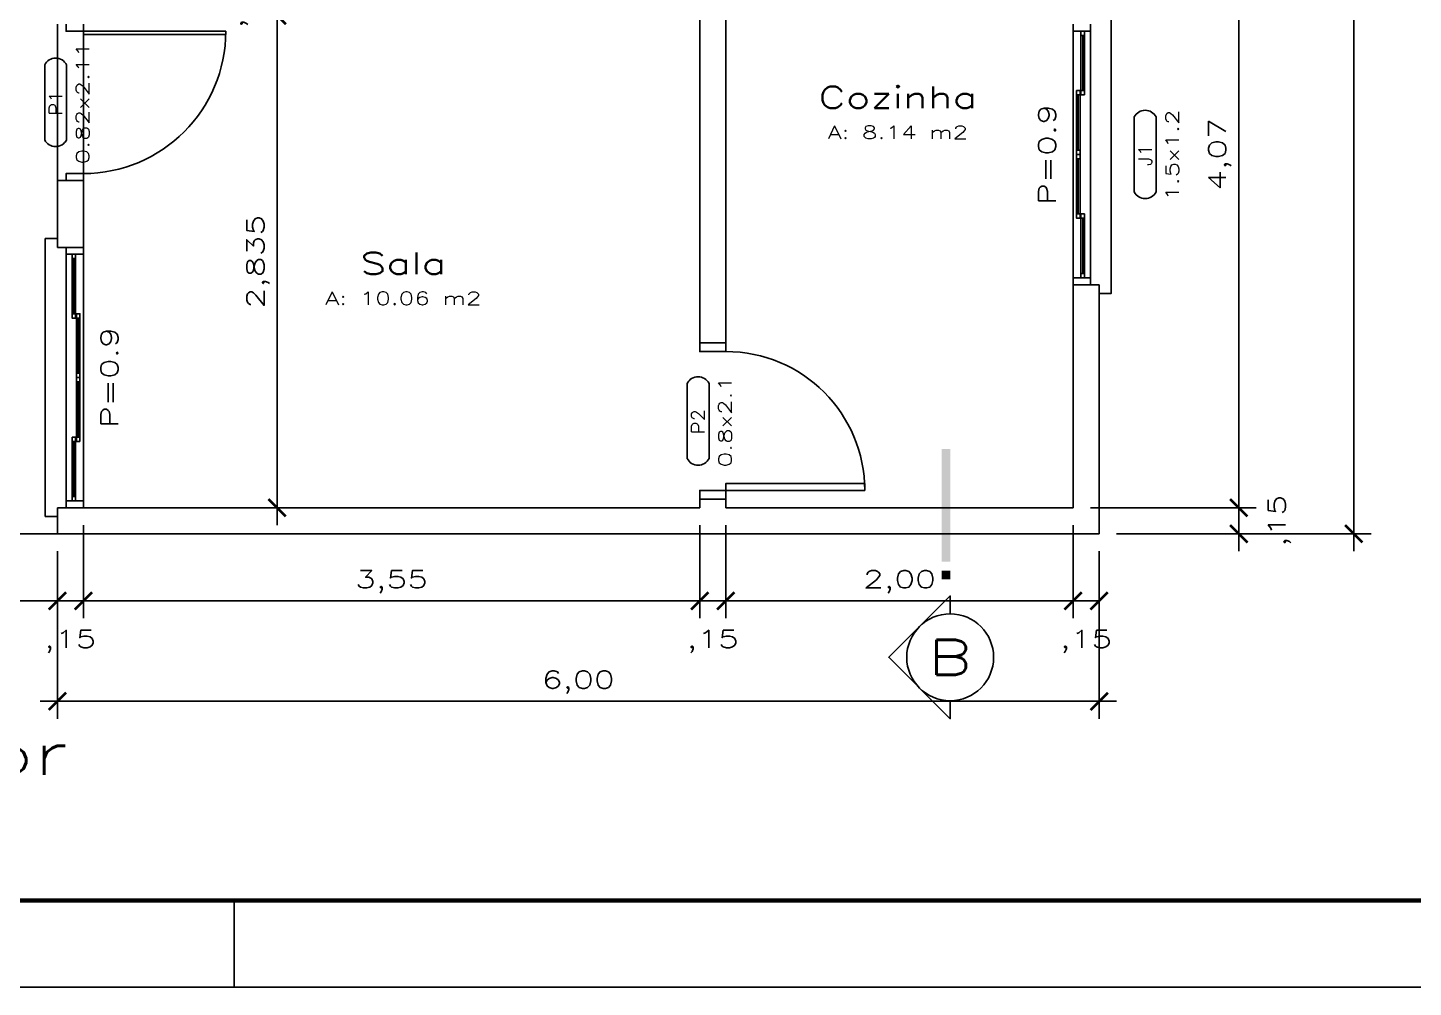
# Model space of a CAD drawing. Extents: x 241 to 398, y 106 to 179.
# Drawn here: x 259.39 to 267.37, y 142.53 to 148.05 of the extents above; entities that cross this region are included whole.
import ezdxf
from ezdxf.enums import TextEntityAlignment as Align

# ---------------------------------------------------------------- set-up
doc = ezdxf.new("R2010")
doc.units = 0
doc.layers.get('0').update_dxf_attribs({"linetype": 'CONTINUOUS'})
doc.layers.get('DEFPOINTS').update_dxf_attribs({"linetype": 'CONTINUOUS'})
for name, color, linetype in [('COTAS', 7, 'CONTINUOUS'), ('ESPEC', 7, 'CONTINUOUS'), ('ESPECARQ', 7, 'CONTINUOUS'), ('ESQUADRIA', 3, 'CONTINUOUS'), ('LINVISTA', 8, 'CONTINUOUS'), ('MOBIL_I', 8, 'CONTINUOUS'), ('PAREDE', 5, 'CONTINUOUS'), ('REG120-160', 4, 'CONTINUOUS'), ('UNIDADE', 4, 'CONTINUOUS'), ('VIDRO', 1, 'CONTINUOUS')]:
    doc.layers.add(name, color=color, linetype=linetype)
doc.styles.add('REGUA100', font='romans.shx', dxfattribs={"width": 1.4})
doc.styles.add('REGUA160', font='romans.shx', dxfattribs={"width": 1.4})
doc.styles.add('REGUA200', font='romans.shx', dxfattribs={"width": 1.4})
doc.styles.add('REGUA60', font='romans.shx', dxfattribs={"width": 1.4})
doc.styles.add('REGUA80', font='romans.shx', dxfattribs={"width": 1.4})
doc.styles.get("Standard").update_dxf_attribs({"font": 'ISOCP'})
doc.dimstyles.new('ISO-25', dxfattribs={"dimtxt": 2.5, "dimasz": 2.5, "dimexe": 1.25, "dimexo": 0.625, "dimtad": 1, "dimdec": 4, "dimdsep": 46, "dimlunit": 6, "dimtxsty": 'Standard', "dimcen": 2.5, "dimadec": 0, "dimazin": 0, "dimtfac": 1, "dimtdec": 4, "dimtmove": 0, "dimatfit": 3, "dimfxl": 0, "dimtolj": 1, "dimtzin": 0, "dimarcsym": 0})

# ---------------------------------------------------------------- blocks, each defined once
blk = doc.blocks.new('TITUL2')
at = {"color": 6, "style": 'REGUA200', "width": 1.4}
blk.add_attdef('TITULO', text='', height=5, dxfattribs=at).set_placement((0, 0), align=Align.CENTER)
at = {"color": 0, "style": 'REGUA80', "width": 1.4}
blk.add_attdef('ESCALA', text='', height=2, dxfattribs=at).set_placement((0, -4), align=Align.CENTER)
blk = doc.blocks.new('INDESQ2')
at = {"color": 0, "linetype": 'ByBlock'}
for p, q in [((4.32, 2.96), (-4.32, 2.96)), ((-4.32, 0.44), (4.32, 0.44))]:
    blk.add_line(p, q, dxfattribs=at)
at = {"color": 0}
for centre, start, end in [((-3.67, 1.7), 117.3654, 242.6346), ((3.67, 1.7), 297.3654, 62.6346)]:
    blk.add_arc(centre, 1.42, start, end, dxfattribs=at)
at = {"style": 'REGUA60', "width": 1.4, "flags": 9}
blk.add_attdef('LOCAL', text='', height=1.5, dxfattribs=at).set_placement((-0.08, -4.35), align=Align.CENTER)
at = {"layer": 'ESPECARQ', "color": 0, "style": 'REGUA60'}
for tag, width, p in [('COD', 1.1, (-0.08, 0.95)), ('DIM', 1.4, (-0.08, -2.17))]:
    blk.add_attdef(tag, text='', height=1.5, dxfattribs=dict(at, width=width)).set_placement(p, align=Align.CENTER)
blk = doc.blocks.new('CORTE2')
at = {"color": 4}
blk.add_lwpolyline([(-5, 0), (-7.07, 0), (0, 7.07), (7.07, 0), (5, 0, 1)], format="xyb", close=True, dxfattribs=at)
at = {"color": 0, "linetype": 'ByBlock'}
blk.add_arc((0, 0), 5, 180, 0, dxfattribs=at)
at = {"color": 4, "linetype": 'ByBlock'}
for points in [[(9, 0), (9, 1), (10, 0), (10, 1)], [(11, 0), (11, 1), (24, 0), (24, 1)]]:
    blk.add_solid(points, dxfattribs=at)
blk = doc.blocks.new('INDUNI1')
at = {"color": 0, "style": 'REGUA100', "width": 1.4, "flags": 8}
for tag, p in [('NOME1', (0, 0)), ('NOME2', (0, -4.29))]:
    blk.add_attdef(tag, text='', height=2.5, dxfattribs=at).set_placement(p, align=Align.CENTER)
at = {"layer": 'ESPECARQ', "style": 'REGUA60', "width": 1.4}
blk.add_attdef('AREA', text='', height=1.5, dxfattribs=at).set_placement((0, -7.81), align=Align.CENTER)
at = {"layer": 'ESPECARQ', "style": 'REGUA60', "width": 1.4, "flags": 8}
for tag, p in [('PISO', (0, -10.31)), ('REVPAR', (0, -12.81)), ('PEDIR', (0, -15.31))]:
    blk.add_attdef(tag, text='', height=1.5, dxfattribs=at).set_placement(p, align=Align.CENTER)
blk = doc.blocks.new('_ARCHTICK')
at = {"color": 0, "linetype": 'ByBlock', "const_width": 0.15}
blk.add_lwpolyline([(-0.5, -0.5), (0.5, 0.5)], dxfattribs=at)
blk = doc.blocks.new('*D126')
at = {"color": 1, "linetype": 'ByBlock', "transparency": 16777216}
for p, q in [((254.4529, 175.2378), (254.4529, 145.0378)), ((253.0871, 175.1378), (254.5529, 175.1378)), ((253.0871, 145.1378), (254.5529, 145.1378))]:
    blk.add_line(p, q, dxfattribs=at)
at = {"layer": 'DEFPOINTS', "color": 0, "linetype": 'ByBlock', "transparency": 16777216}
for p in [(252.9871, 175.1378, -3.35), (252.9871, 145.1378, -3.35), (254.4529, 145.1378)]:
    blk.add_point(p, dxfattribs=at)
at = {"color": 1, "linetype": 'ByBlock', "transparency": 16777216, "xscale": 0.1, "yscale": 0.1, "zscale": 0.1}
for p, rotation in [((254.4529, 175.1378), 90), ((254.4529, 145.1378), 270)]:
    blk.add_blockref('_ARCHTICK', p, dxfattribs=dict(at, rotation=rotation))
at = {"color": 7, "linetype": 'ByBlock', "transparency": 16777216, "insert": (254.3434, 160.1378), "char_height": 0.1, "attachment_point": 5, "rotation": 90, "style": 'REGUA60'}
blk.add_mtext('\\A1;30,00', dxfattribs=at)
blk = doc.blocks.new('*D106')
at = {"color": 1, "linetype": 'ByBlock', "transparency": 16777216}
for p, q in [((253.7915, 145.1878), (253.7915, 149.4578)), ((252.9371, 149.3578), (253.8915, 149.3578))]:
    blk.add_line(p, q, dxfattribs=at)
at = {"layer": 'DEFPOINTS', "color": 0, "linetype": 'ByBlock', "transparency": 16777216}
for p in [(252.8371, 149.3578, -3.35), (253.7915, 149.3578), (252.8371, 145.2878, -3.35)]:
    blk.add_point(p, dxfattribs=at)
at = {"color": 1, "linetype": 'ByBlock', "transparency": 16777216, "xscale": 0.1, "yscale": 0.1, "zscale": 0.1}
for p, rotation in [((253.7915, 149.3578), 90), ((253.7915, 145.2878), 270)]:
    blk.add_blockref('_ARCHTICK', p, dxfattribs=dict(at, rotation=rotation))
at = {"color": 7, "linetype": 'ByBlock', "transparency": 16777216, "insert": (253.682, 147.3228), "char_height": 0.1, "attachment_point": 5, "rotation": 90, "style": 'REGUA60'}
blk.add_mtext('\\A1;4,07', dxfattribs=at)
blk = doc.blocks.new('*D127')
at = {"color": 1, "linetype": 'ByBlock', "transparency": 16777216}
for p, q in [((248.2526, 145.1878), (248.2526, 148.2228)), ((248.3371, 148.1228), (248.1526, 148.1228)), ((248.2904, 145.2878), (248.1526, 145.2878))]:
    blk.add_line(p, q, dxfattribs=at)
at = {"layer": 'DEFPOINTS', "color": 0, "linetype": 'ByBlock', "transparency": 16777216}
for p in [(248.2526, 148.1228), (248.4371, 148.1228, -3.35), (248.3904, 145.2878, -3.35)]:
    blk.add_point(p, dxfattribs=at)
at = {"color": 1, "linetype": 'ByBlock', "transparency": 16777216, "xscale": 0.1, "yscale": 0.1, "zscale": 0.1}
for p, rotation in [((248.2526, 148.1228), 90), ((248.2526, 145.2878), 270)]:
    blk.add_blockref('_ARCHTICK', p, dxfattribs=dict(at, rotation=rotation))
at = {"color": 7, "linetype": 'ByBlock', "transparency": 16777216, "insert": (248.1431, 146.7053), "char_height": 0.1, "attachment_point": 5, "rotation": 90, "style": 'REGUA60'}
blk.add_mtext('\\A1;2,835', dxfattribs=at)
blk = doc.blocks.new('*D128')
at = {"color": 1, "linetype": 'ByBlock', "transparency": 16777216}
for p, q in [((248.3371, 148.2728), (248.1526, 148.2728)), ((248.2526, 148.0228), (248.2526, 148.2728))]:
    blk.add_line(p, q, dxfattribs=at)
at = {"layer": 'DEFPOINTS', "color": 0, "linetype": 'ByBlock', "transparency": 16777216}
for p in [(248.2526, 148.2728), (248.4371, 148.2728, -3.35), (248.4371, 148.1228, -3.35)]:
    blk.add_point(p, dxfattribs=at)
at = {"color": 1, "linetype": 'ByBlock', "transparency": 16777216, "xscale": 0.1, "yscale": 0.1, "zscale": 0.1}
for p, rotation in [((248.2526, 148.2728), 90), ((248.2526, 148.1228), 270)]:
    blk.add_blockref('_ARCHTICK', p, dxfattribs=dict(at, rotation=rotation))
at = {"color": 7, "linetype": 'ByBlock', "transparency": 16777216, "insert": (248.0181, 148.1978), "char_height": 0.1, "attachment_point": 5, "rotation": 90, "style": 'REGUA60'}
blk.add_mtext('\\A1;,15', dxfattribs=at)
blk = doc.blocks.new('*D105')
at = {"color": 1, "linetype": 'ByBlock', "transparency": 16777216}
for p, q in [((252.9371, 145.2878), (253.8915, 145.2878)), ((253.7915, 145.0378), (253.7915, 145.2878)), ((253.0871, 145.1378), (253.8915, 145.1378))]:
    blk.add_line(p, q, dxfattribs=at)
at = {"layer": 'DEFPOINTS', "color": 0, "linetype": 'ByBlock', "transparency": 16777216}
for p in [(252.8371, 145.2878, -3.35), (253.7915, 145.2878), (252.9871, 145.1378, -3.35)]:
    blk.add_point(p, dxfattribs=at)
at = {"color": 1, "linetype": 'ByBlock', "transparency": 16777216, "xscale": 0.1, "yscale": 0.1, "zscale": 0.1}
for p, rotation in [((253.7915, 145.2878), 90), ((253.7915, 145.1378), 270)]:
    blk.add_blockref('_ARCHTICK', p, dxfattribs=dict(at, rotation=rotation))
at = {"color": 7, "linetype": 'ByBlock', "transparency": 16777216, "insert": (254.026, 145.2128), "char_height": 0.1, "attachment_point": 5, "rotation": 90, "style": 'REGUA60'}
blk.add_mtext('\\A1;,15', dxfattribs=at)
blk = doc.blocks.new('*D103')
at = {"color": 1, "linetype": 'ByBlock', "transparency": 16777216}
for p, q in [((252.9871, 145.0378), (252.9871, 144.6513)), ((252.7371, 144.7513), (252.9871, 144.7513))]:
    blk.add_line(p, q, dxfattribs=at)
at = {"layer": 'DEFPOINTS', "color": 0, "linetype": 'ByBlock', "transparency": 16777216}
for p in [(252.8371, 145.2878, -3.35), (252.9871, 145.1378, -3.35), (252.9871, 144.7513)]:
    blk.add_point(p, dxfattribs=at)
at = {"color": 1, "linetype": 'ByBlock', "transparency": 16777216, "xscale": 0.1, "yscale": 0.1, "zscale": 0.1, "rotation": 180}
blk.add_blockref('_ARCHTICK', (252.8371, 144.7513), dxfattribs=at)
at = {"color": 1, "linetype": 'ByBlock', "transparency": 16777216, "xscale": 0.1, "yscale": 0.1, "zscale": 0.1}
blk.add_blockref('_ARCHTICK', (252.9871, 144.7513), dxfattribs=at)
at = {"color": 7, "linetype": 'ByBlock', "transparency": 16777216, "insert": (252.9121, 144.5168), "char_height": 0.1, "attachment_point": 5, "style": 'REGUA60'}
blk.add_mtext('\\A1;,15', dxfattribs=at)
blk = doc.blocks.new('*D102')
at = {"color": 1, "linetype": 'ByBlock', "transparency": 16777216}
for p, q in [((252.8371, 145.1878), (252.8371, 144.6513)), ((250.7371, 144.7513), (252.9371, 144.7513))]:
    blk.add_line(p, q, dxfattribs=at)
at = {"layer": 'DEFPOINTS', "color": 0, "linetype": 'ByBlock', "transparency": 16777216}
for p in [(250.8371, 145.2878, -3.35), (252.8371, 145.2878, -3.35), (252.8371, 144.7513)]:
    blk.add_point(p, dxfattribs=at)
at = {"color": 1, "linetype": 'ByBlock', "transparency": 16777216, "xscale": 0.1, "yscale": 0.1, "zscale": 0.1, "rotation": 180}
blk.add_blockref('_ARCHTICK', (250.8371, 144.7513), dxfattribs=at)
at = {"color": 1, "linetype": 'ByBlock', "transparency": 16777216, "xscale": 0.1, "yscale": 0.1, "zscale": 0.1}
blk.add_blockref('_ARCHTICK', (252.8371, 144.7513), dxfattribs=at)
at = {"color": 7, "linetype": 'ByBlock', "transparency": 16777216, "insert": (251.8371, 144.8608), "char_height": 0.1, "attachment_point": 5, "style": 'REGUA60'}
blk.add_mtext('\\A1;2,00', dxfattribs=at)
blk = doc.blocks.new('*D101')
at = {"color": 1, "linetype": 'ByBlock', "transparency": 16777216}
for p, q in [((250.8371, 145.1878), (250.8371, 144.6513)), ((250.5871, 144.7513), (250.8371, 144.7513))]:
    blk.add_line(p, q, dxfattribs=at)
at = {"layer": 'DEFPOINTS', "color": 0, "linetype": 'ByBlock', "transparency": 16777216}
for p in [(250.6871, 145.2878, -3.35), (250.8371, 145.2878, -3.35), (250.8371, 144.7513)]:
    blk.add_point(p, dxfattribs=at)
at = {"color": 1, "linetype": 'ByBlock', "transparency": 16777216, "xscale": 0.1, "yscale": 0.1, "zscale": 0.1, "rotation": 180}
blk.add_blockref('_ARCHTICK', (250.6871, 144.7513), dxfattribs=at)
at = {"color": 1, "linetype": 'ByBlock', "transparency": 16777216, "xscale": 0.1, "yscale": 0.1, "zscale": 0.1}
blk.add_blockref('_ARCHTICK', (250.8371, 144.7513), dxfattribs=at)
at = {"color": 7, "linetype": 'ByBlock', "transparency": 16777216, "insert": (250.7621, 144.5168), "char_height": 0.1, "attachment_point": 5, "style": 'REGUA60'}
blk.add_mtext('\\A1;,15', dxfattribs=at)
blk = doc.blocks.new('*D100')
at = {"color": 1, "linetype": 'ByBlock', "transparency": 16777216}
for p, q in [((250.6871, 145.1878), (250.6871, 144.6513)), ((247.0371, 144.7513), (250.7871, 144.7513))]:
    blk.add_line(p, q, dxfattribs=at)
at = {"layer": 'DEFPOINTS', "color": 0, "linetype": 'ByBlock', "transparency": 16777216}
for p in [(247.1371, 145.2878, -3.35), (250.6871, 145.2878, -3.35), (250.6871, 144.7513)]:
    blk.add_point(p, dxfattribs=at)
at = {"color": 1, "linetype": 'ByBlock', "transparency": 16777216, "xscale": 0.1, "yscale": 0.1, "zscale": 0.1, "rotation": 180}
blk.add_blockref('_ARCHTICK', (247.1371, 144.7513), dxfattribs=at)
at = {"color": 1, "linetype": 'ByBlock', "transparency": 16777216, "xscale": 0.1, "yscale": 0.1, "zscale": 0.1}
blk.add_blockref('_ARCHTICK', (250.6871, 144.7513), dxfattribs=at)
at = {"color": 7, "linetype": 'ByBlock', "transparency": 16777216, "insert": (248.9121, 144.8608), "char_height": 0.1, "attachment_point": 5, "style": 'REGUA60'}
blk.add_mtext('\\A1;3,55', dxfattribs=at)
blk = doc.blocks.new('*D99')
at = {"color": 1, "linetype": 'ByBlock', "transparency": 16777216}
for p, q in [((247.1371, 145.1878), (247.1371, 144.6513)), ((246.8871, 144.7513), (247.1371, 144.7513))]:
    blk.add_line(p, q, dxfattribs=at)
at = {"layer": 'DEFPOINTS', "color": 0, "linetype": 'ByBlock', "transparency": 16777216}
for p in [(247.1371, 145.2878, -3.35), (246.9871, 145.1378, -3.35), (247.1371, 144.7513)]:
    blk.add_point(p, dxfattribs=at)
at = {"color": 1, "linetype": 'ByBlock', "transparency": 16777216, "xscale": 0.1, "yscale": 0.1, "zscale": 0.1, "rotation": 180}
blk.add_blockref('_ARCHTICK', (246.9871, 144.7513), dxfattribs=at)
at = {"color": 1, "linetype": 'ByBlock', "transparency": 16777216, "xscale": 0.1, "yscale": 0.1, "zscale": 0.1}
blk.add_blockref('_ARCHTICK', (247.1371, 144.7513), dxfattribs=at)
at = {"color": 7, "linetype": 'ByBlock', "transparency": 16777216, "insert": (247.0621, 144.5168), "char_height": 0.1, "attachment_point": 5, "style": 'REGUA60'}
blk.add_mtext('\\A1;,15', dxfattribs=at)
blk = doc.blocks.new('*D98')
at = {"color": 1, "linetype": 'ByBlock', "transparency": 16777216}
for p, q in [((245.7871, 145.0378), (245.7871, 144.6513)), ((246.9871, 145.0378), (246.9871, 144.6513)), ((245.6871, 144.7513), (247.0871, 144.7513))]:
    blk.add_line(p, q, dxfattribs=at)
at = {"layer": 'DEFPOINTS', "color": 0, "linetype": 'ByBlock', "transparency": 16777216}
for p in [(245.7871, 145.1378, -3.35), (246.9871, 145.1378, -3.35), (246.9871, 144.7513)]:
    blk.add_point(p, dxfattribs=at)
at = {"color": 1, "linetype": 'ByBlock', "transparency": 16777216, "xscale": 0.1, "yscale": 0.1, "zscale": 0.1, "rotation": 180}
blk.add_blockref('_ARCHTICK', (245.7871, 144.7513), dxfattribs=at)
at = {"color": 1, "linetype": 'ByBlock', "transparency": 16777216, "xscale": 0.1, "yscale": 0.1, "zscale": 0.1}
blk.add_blockref('_ARCHTICK', (246.9871, 144.7513), dxfattribs=at)
at = {"color": 7, "linetype": 'ByBlock', "transparency": 16777216, "insert": (246.3871, 144.8608), "char_height": 0.1, "attachment_point": 5, "style": 'REGUA60'}
blk.add_mtext('\\A1;1,20', dxfattribs=at)
blk = doc.blocks.new('*D104')
at = {"color": 1, "linetype": 'ByBlock', "transparency": 16777216}
for p, q in [((246.9871, 144.9817), (246.9871, 144.073)), ((252.9871, 144.9817), (252.9871, 144.073)), ((253.0871, 144.173), (246.8871, 144.173))]:
    blk.add_line(p, q, dxfattribs=at)
at = {"layer": 'DEFPOINTS', "color": 0, "linetype": 'ByBlock', "transparency": 16777216}
for p in [(246.9871, 145.0817), (252.9871, 145.0817), (246.9871, 144.173)]:
    blk.add_point(p, dxfattribs=at)
at = {"color": 1, "linetype": 'ByBlock', "transparency": 16777216, "xscale": 0.1, "yscale": 0.1, "zscale": 0.1, "rotation": 180}
blk.add_blockref('_ARCHTICK', (246.9871, 144.173), dxfattribs=at)
at = {"color": 1, "linetype": 'ByBlock', "transparency": 16777216, "xscale": 0.1, "yscale": 0.1, "zscale": 0.1}
blk.add_blockref('_ARCHTICK', (252.9871, 144.173), dxfattribs=at)
at = {"color": 7, "linetype": 'ByBlock', "transparency": 16777216, "insert": (249.9871, 144.2826), "char_height": 0.1, "attachment_point": 5, "style": 'REGUA60'}
blk.add_mtext('\\A1;6,00', dxfattribs=at)

msp = doc.modelspace()

# ---------------------------------------------------------------- linework, layer by layer
for p, q in [((260.5806, 143.026), (260.5806, 142.526)), ((279.1371, 142.526), (241.524, 142.526))]:
    msp.add_line(p, q)
at = {"const_width": 0.0236}
msp.add_lwpolyline([(242.024, 176.7361), (278.6371, 176.7361), (278.6371, 143.026), (242.024, 143.026)], close=True, dxfattribs=at)
at = {"layer": 'ESQUADRIA', "color": 1}
for p, q in [((259.7129, 147.2128, -3.35), (259.7129, 148.0328, -3.35)), ((265.4129, 148.0328, -3.35), (265.4129, 146.6128, -3.35)), ((265.5129, 148.0328, -3.35), (265.5129, 146.6128, -3.35)), ((265.4579, 148.0078, -3.35), (265.4579, 147.6903, -3.35)), ((265.4779, 148.0078, -3.35), (265.4779, 147.6903, -3.35)), ((265.4329, 147.6653, -3.35), (265.4329, 147.3478, -3.35)), ((265.4529, 147.6653, -3.35), (265.4529, 147.3478, -3.35)), ((265.4329, 147.2978, -3.35), (265.4329, 146.9803, -3.35)), ((265.4529, 147.2978, -3.35), (265.4529, 146.9803, -3.35)), ((265.4579, 146.9553, -3.35), (265.4579, 146.6378, -3.35)), ((265.4779, 146.9553, -3.35), (265.4779, 146.6378, -3.35)), ((259.6129, 145.3278, -3.35), (259.6129, 146.7478, -3.35)), ((259.6479, 146.4053, -3.35), (259.6479, 146.7228, -3.35)), ((259.6679, 146.4053, -3.35), (259.6679, 146.7228, -3.35)), ((259.7129, 145.3278, -3.35), (259.7129, 146.7478, -3.35)), ((259.6729, 146.0628, -3.35), (259.6729, 146.3803, -3.35)), ((259.6929, 146.0628, -3.35), (259.6929, 146.3803, -3.35)), ((259.6729, 145.6953, -3.35), (259.6729, 146.0128, -3.35)), ((259.6929, 145.6953, -3.35), (259.6929, 146.0128, -3.35)), ((259.6479, 145.3528, -3.35), (259.6479, 145.6703, -3.35)), ((259.6679, 145.3528, -3.35), (259.6679, 145.6703, -3.35))]:
    msp.add_line(p, q, dxfattribs=at)
at = {"layer": 'ESQUADRIA', "elevation": -3.35}
for points in [[(265.5629, 148.1228), (265.6329, 148.1228), (265.6329, 146.5228), (265.5629, 146.5228)], [(259.5629, 147.1728), (259.5629, 147.1728), (259.5629, 148.0728), (259.5629, 148.0728)], [(259.7129, 148.0728), (259.7129, 148.0328), (259.6129, 148.0328), (259.6129, 148.0728)], [(265.4129, 148.0728), (265.4129, 148.0328), (265.5129, 148.0328), (265.5129, 148.0728)], [(259.7129, 147.1728), (259.7129, 147.2128), (259.6129, 147.2128), (259.6129, 147.1728)], [(259.5629, 145.2378), (259.4929, 145.2378), (259.4929, 146.8378), (259.5629, 146.8378)], [(259.7129, 146.7878), (259.7129, 146.7478), (259.6129, 146.7478), (259.6129, 146.7878)], [(265.4129, 146.5728), (265.4129, 146.6128), (265.5129, 146.6128), (265.5129, 146.5728)], [(263.4129, 146.2378), (263.4129, 146.1878), (263.2629, 146.1878), (263.2629, 146.2378)], [(259.7129, 145.2878), (259.7129, 145.3278), (259.6129, 145.3278), (259.6129, 145.2878)], [(263.4129, 145.3378), (263.4129, 145.3878), (263.2629, 145.3878), (263.2629, 145.3378)]]:
    msp.add_lwpolyline(points, dxfattribs=at)
for points in [[(260.5329, 148.0328), (259.7129, 148.0328), (259.7129, 148.0128), (260.5329, 148.0128)], [(265.4579, 148.0328), (265.4579, 148.0078), (265.4779, 148.0078), (265.4779, 148.0328)], [(265.4329, 147.6903), (265.4329, 147.6653), (265.4529, 147.6653), (265.4529, 147.6903)], [(265.4779, 147.6653), (265.4779, 147.6903), (265.4579, 147.6903), (265.4579, 147.6653)], [(265.4529, 147.3228), (265.4529, 147.3478), (265.4329, 147.3478), (265.4329, 147.3228)], [(265.4329, 147.3228), (265.4329, 147.2978), (265.4529, 147.2978), (265.4529, 147.3228)], [(265.4529, 146.9553), (265.4529, 146.9803), (265.4329, 146.9803), (265.4329, 146.9553)], [(265.4579, 146.9803), (265.4579, 146.9553), (265.4779, 146.9553), (265.4779, 146.9803)], [(259.6479, 146.7478), (259.6479, 146.7228), (259.6679, 146.7228), (259.6679, 146.7478)], [(265.4779, 146.6128), (265.4779, 146.6378), (265.4579, 146.6378), (265.4579, 146.6128)], [(259.6679, 146.3803), (259.6679, 146.4053), (259.6479, 146.4053), (259.6479, 146.3803)], [(259.6729, 146.4053), (259.6729, 146.3803), (259.6929, 146.3803), (259.6929, 146.4053)], [(259.6929, 146.0378), (259.6929, 146.0628), (259.6729, 146.0628), (259.6729, 146.0378)], [(259.6729, 146.0378), (259.6729, 146.0128), (259.6929, 146.0128), (259.6929, 146.0378)], [(259.6479, 145.6953), (259.6479, 145.6703), (259.6679, 145.6703), (259.6679, 145.6953)], [(259.6929, 145.6703), (259.6929, 145.6953), (259.6729, 145.6953), (259.6729, 145.6703)], [(263.4129, 145.3878), (264.2129, 145.3878), (264.2129, 145.4278), (263.4129, 145.4278)], [(259.6679, 145.3278), (259.6679, 145.3528), (259.6479, 145.3528), (259.6479, 145.3278)]]:
    msp.add_lwpolyline(points, close=True, dxfattribs=at)
at = {"layer": 'LINVISTA'}
msp.add_line((259.5629, 145.1378, -3.35), (258.3629, 145.1378, -3.35), dxfattribs=at)
at = {"layer": 'MOBIL_I'}
for centre, radius, start, end in [((259.7129, 148.0328, -3.35), 0.82, 270, 0), ((263.4129, 145.3878, -3.35), 0.8, 0, 90)]:
    msp.add_arc(centre, radius, start, end, dxfattribs=at)
at = {"layer": 'PAREDE'}
for p, q in [((263.4129, 146.2378, -3.35), (263.4129, 148.1978, -3.35)), ((263.2629, 146.2378, -3.35), (263.2629, 148.1228, -3.35)), ((259.7129, 147.1728, -3.35), (259.5629, 147.1728, -3.35)), ((259.5629, 146.7878, -3.35), (259.5629, 147.1728, -3.35)), ((259.7129, 146.7878, -3.35), (259.7129, 147.1728, -3.35)), ((259.7129, 146.7878, -3.35), (259.5629, 146.7878, -3.35)), ((265.4129, 146.5728, -3.35), (265.4129, 145.2878, -3.35)), ((265.4129, 146.5728, -3.35), (265.5629, 146.5728, -3.35)), ((265.5629, 146.5728, -3.35), (265.5629, 145.1378, -3.35)), ((263.4129, 146.2378, -3.35), (263.2629, 146.2378, -3.35)), ((263.4129, 145.3378, -3.35), (263.2629, 145.3378, -3.35)), ((263.2629, 145.2878, -3.35), (263.2629, 145.3378, -3.35)), ((263.4129, 145.2878, -3.35), (263.4129, 145.3378, -3.35)), ((259.7129, 145.2878, -3.35), (259.5629, 145.2878, -3.35)), ((259.5629, 145.1378, -3.35), (259.5629, 145.2878, -3.35)), ((259.7129, 145.2878, -3.35), (259.7129, 145.2878, -3.35)), ((263.2629, 145.2878, -3.35), (259.7129, 145.2878, -3.35)), ((265.4129, 145.2878, -3.35), (263.4129, 145.2878, -3.35)), ((263.3379, 145.1378, -3.35), (259.5629, 145.1378, -3.35)), ((265.5629, 145.1378, -3.35), (263.3379, 145.1378, -3.35))]:
    msp.add_line(p, q, dxfattribs=at)
at = {"layer": 'VIDRO'}
for p, q in [((265.4679, 148.0078, -3.35), (265.4679, 147.6903, -3.35)), ((265.4429, 147.6653, -3.35), (265.4429, 147.3478, -3.35)), ((265.4429, 147.2978, -3.35), (265.4429, 146.9803, -3.35)), ((265.4679, 146.9553, -3.35), (265.4679, 146.6378, -3.35)), ((259.6579, 146.4053, -3.35), (259.6579, 146.7228, -3.35)), ((259.6829, 146.0628, -3.35), (259.6829, 146.3803, -3.35)), ((259.6829, 145.6953, -3.35), (259.6829, 146.0128, -3.35)), ((259.6579, 145.3528, -3.35), (259.6579, 145.6703, -3.35))]:
    msp.add_line(p, q, dxfattribs=at)

# ---------------------------------------------------------------- block references
at = {"layer": 'ESPEC', "xscale": 0.05, "yscale": 0.05, "zscale": 0.05, "rotation": 90}
msp.add_blockref('CORTE2', (264.7049, 144.4265, -3.35), dxfattribs=at)
at = {"layer": 'ESPEC', "xscale": 0.05, "yscale": 0.05, "zscale": 0.05}
msp.add_blockref('TITUL2', (258.0399, 143.7493, -3.35), dxfattribs=at).add_auto_attribs({'TITULO': 'Pav. Superior', 'ESCALA': 'Escala 1/50'})
at = {"layer": 'ESPECARQ', "xscale": 0.05, "yscale": 0.05, "zscale": 0.05, "rotation": 90}
for p, values in [((259.6379, 147.6228, -3.35), {'COD': 'P1', 'DIM': '0.82x2.11'}), ((265.9129, 147.3228, -3.35), {'COD': 'J1', 'DIM': '1.5x1.2'}), ((263.3379, 145.7878, -3.35), {'COD': 'P2', 'DIM': '0.8x2.1'})]:
    msp.add_blockref('INDESQ2', p, dxfattribs=at).add_auto_attribs(values)
at = {"layer": 'UNIDADE', "xscale": 0.05, "yscale": 0.05, "zscale": 0.05}
for p, values in [((264.4037, 147.8033, -3.35), {'NOME2': 'Cozinha', 'AREA': 'A: 8.14 m2'}), ((261.5555, 146.8471, -3.35), {'NOME2': 'Sala', 'AREA': 'A: 10.06 m2'})]:
    msp.add_blockref('INDUNI1', p, dxfattribs=at).add_auto_attribs(values)

# ---------------------------------------------------------------- texts
at = {"layer": 'ESPECARQ', "style": 'REGUA80', "width": 1.4}
for p in [(265.2629, 147.3228, -3.35), (259.8629, 146.0378, -3.35)]:
    msp.add_text('P=0.9', height=0.1, rotation=90, dxfattribs=at).set_placement(p, align=Align.MIDDLE)
at = {"layer": 'REG120-160', "style": 'REGUA160', "width": 1.4}
msp.add_text('B', height=0.2, dxfattribs=at).set_placement((264.7049, 144.4265, -3.35), align=Align.MIDDLE)

# ---------------------------------------------------------------- dimensions: what is measured, and where the dimension line sits
at = {"layer": 'COTAS'}
for base, p1, p2, override, picture, middle in [((267.0287, 145.1378), (265.5629, 175.1378, -3.35), (265.5629, 145.1378, -3.35), {"dimtxt": 0.1, "dimasz": 0.1, "dimexe": 0.1, "dimexo": 0.1, "dimgap": 0.05, "dimdec": 2, "dimzin": 4, "dimtxsty": 'REGUA60', "dimblk1": 'ARCHTICK', "dimblk2": 'ARCHTICK', "dimsah": 1, "dimcen": 0.1, "dimdle": 0.1, "dimclrd": 1, "dimclre": 1, "dimclrt": 7, "dimtofl": 0, "dimtmove": 2}, '*D126', (266.9192, 160.1378)), ((266.3674, 149.3578), (265.4129, 145.2878, -3.35), (265.4129, 149.3578, -3.35), {"dimtxt": 0.1, "dimasz": 0.1, "dimexe": 0.1, "dimexo": 0.1, "dimgap": 0.05, "dimdec": 2, "dimzin": 4, "dimtxsty": 'REGUA60', "dimblk1": 'ARCHTICK', "dimblk2": 'ARCHTICK', "dimsah": 1, "dimcen": 0.1, "dimdle": 0.1, "dimse1": 1, "dimclrd": 1, "dimclre": 1, "dimclrt": 7, "dimtofl": 0, "dimtmove": 2}, '*D106', (266.2578, 147.3228)), ((260.8285, 148.2728), (261.0129, 148.1228, -3.35), (261.0129, 148.2728, -3.35), {"dimtxt": 0.1, "dimasz": 0.1, "dimexe": 0.1, "dimexo": 0.1, "dimgap": 0.05, "dimdec": 2, "dimzin": 4, "dimtxsty": 'REGUA60', "dimblk1": 'ARCHTICK', "dimblk2": 'ARCHTICK', "dimsah": 1, "dimcen": 0.1, "dimdle": 0.1, "dimse1": 1, "dimclrd": 1, "dimclre": 1, "dimclrt": 7, "dimtofl": 0, "dimtmove": 2}, '*D128', (260.594, 148.1978)), ((260.8285, 148.1228), (260.9663, 145.2878, -3.35), (261.0129, 148.1228, -3.35), {"dimtxt": 0.1, "dimasz": 0.1, "dimexe": 0.1, "dimexo": 0.1, "dimgap": 0.05, "dimdec": 3, "dimzin": 4, "dimtxsty": 'REGUA60', "dimblk1": 'ARCHTICK', "dimblk2": 'ARCHTICK', "dimsah": 1, "dimcen": 0.1, "dimdle": 0.1, "dimclrd": 1, "dimclre": 1, "dimclrt": 7, "dimtofl": 0, "dimtmove": 2}, '*D127', (260.719, 146.7053)), ((266.3674, 145.2878), (265.5629, 145.1378, -3.35), (265.4129, 145.2878, -3.35), {"dimtxt": 0.1, "dimasz": 0.1, "dimexe": 0.1, "dimexo": 0.1, "dimgap": 0.05, "dimdec": 2, "dimzin": 4, "dimtxsty": 'REGUA60', "dimblk1": 'ARCHTICK', "dimblk2": 'ARCHTICK', "dimsah": 1, "dimcen": 0.1, "dimdle": 0.1, "dimclrd": 1, "dimclre": 1, "dimclrt": 7, "dimtofl": 0, "dimtmove": 2}, '*D105', (266.6019, 145.2128))]:
    dim = msp.add_linear_dim(base=base, p1=p1, p2=p2, angle=90, dimstyle='ISO-25', override=override, dxfattribs=at)
    dim.commit()
    dim.dimension.update_dxf_attribs({"geometry": picture, "text_midpoint": middle, "insert": (12.5759, 0)})
for base, p1, p2, override, picture, middle in [((259.7129, 144.7513), (259.5629, 145.1378, -3.35), (259.7129, 145.2878, -3.35), {"dimtxt": 0.1, "dimasz": 0.1, "dimexe": 0.1, "dimexo": 0.1, "dimgap": 0.05, "dimdec": 2, "dimzin": 4, "dimtxsty": 'REGUA60', "dimblk1": 'ARCHTICK', "dimblk2": 'ARCHTICK', "dimsah": 1, "dimcen": 0.1, "dimdle": 0.1, "dimse1": 1, "dimclrd": 1, "dimclre": 1, "dimclrt": 7, "dimtofl": 0, "dimtmove": 2}, '*D99', (259.6379, 144.5168)), ((263.2629, 144.7513), (259.7129, 145.2878, -3.35), (263.2629, 145.2878, -3.35), {"dimtxt": 0.1, "dimasz": 0.1, "dimexe": 0.1, "dimexo": 0.1, "dimgap": 0.05, "dimdec": 2, "dimzin": 4, "dimtxsty": 'REGUA60', "dimblk1": 'ARCHTICK', "dimblk2": 'ARCHTICK', "dimsah": 1, "dimcen": 0.1, "dimdle": 0.1, "dimse1": 1, "dimclrd": 1, "dimclre": 1, "dimclrt": 7, "dimtofl": 0, "dimtmove": 2}, '*D100', (261.4879, 144.8608)), ((263.4129, 144.7513), (263.2629, 145.2878, -3.35), (263.4129, 145.2878, -3.35), {"dimtxt": 0.1, "dimasz": 0.1, "dimexe": 0.1, "dimexo": 0.1, "dimgap": 0.05, "dimdec": 2, "dimzin": 4, "dimtxsty": 'REGUA60', "dimblk1": 'ARCHTICK', "dimblk2": 'ARCHTICK', "dimsah": 1, "dimcen": 0.1, "dimdle": 0.1, "dimse1": 1, "dimclrd": 1, "dimclre": 1, "dimclrt": 7, "dimtofl": 0, "dimtmove": 2}, '*D101', (263.3379, 144.5168)), ((265.4129, 144.7513), (263.4129, 145.2878, -3.35), (265.4129, 145.2878, -3.35), {"dimtxt": 0.1, "dimasz": 0.1, "dimexe": 0.1, "dimexo": 0.1, "dimgap": 0.05, "dimdec": 2, "dimzin": 4, "dimtxsty": 'REGUA60', "dimblk1": 'ARCHTICK', "dimblk2": 'ARCHTICK', "dimsah": 1, "dimcen": 0.1, "dimdle": 0.1, "dimse1": 1, "dimclrd": 1, "dimclre": 1, "dimclrt": 7, "dimtofl": 0, "dimtmove": 2}, '*D102', (264.4129, 144.8608)), ((265.5629, 144.7513), (265.4129, 145.2878, -3.35), (265.5629, 145.1378, -3.35), {"dimtxt": 0.1, "dimasz": 0.1, "dimexe": 0.1, "dimexo": 0.1, "dimgap": 0.05, "dimdec": 2, "dimzin": 4, "dimtxsty": 'REGUA60', "dimblk1": 'ARCHTICK', "dimblk2": 'ARCHTICK', "dimsah": 1, "dimcen": 0.1, "dimdle": 0.1, "dimse1": 1, "dimclrd": 1, "dimclre": 1, "dimclrt": 7, "dimtofl": 0, "dimtmove": 2}, '*D103', (265.4879, 144.5168)), ((259.5629, 144.7513), (258.3629, 145.1378, -3.35), (259.5629, 145.1378, -3.35), {"dimtxt": 0.1, "dimasz": 0.1, "dimexe": 0.1, "dimexo": 0.1, "dimgap": 0.05, "dimdec": 2, "dimzin": 4, "dimtxsty": 'REGUA60', "dimblk1": 'ARCHTICK', "dimblk2": 'ARCHTICK', "dimsah": 1, "dimcen": 0.1, "dimdle": 0.1, "dimclrd": 1, "dimclre": 1, "dimclrt": 7, "dimtofl": 0, "dimtmove": 2}, '*D98', (258.9629, 144.8608)), ((259.5629, 144.173), (265.5629, 145.0817), (259.5629, 145.0817), {"dimtxt": 0.1, "dimasz": 0.1, "dimexe": 0.1, "dimexo": 0.1, "dimgap": 0.05, "dimdec": 2, "dimzin": 4, "dimtxsty": 'REGUA60', "dimblk1": 'ARCHTICK', "dimblk2": 'ARCHTICK', "dimsah": 1, "dimcen": 0.1, "dimdle": 0.1, "dimclrd": 1, "dimclre": 1, "dimclrt": 7, "dimtofl": 0, "dimtmove": 2}, '*D104', (262.5629, 144.2826))]:
    dim = msp.add_linear_dim(base=base, p1=p1, p2=p2, dimstyle='ISO-25', override=override, dxfattribs=at)
    dim.commit()
    dim.dimension.update_dxf_attribs({"geometry": picture, "text_midpoint": middle, "insert": (12.5759, 0)})

doc.saveas('drawing.dxf')
